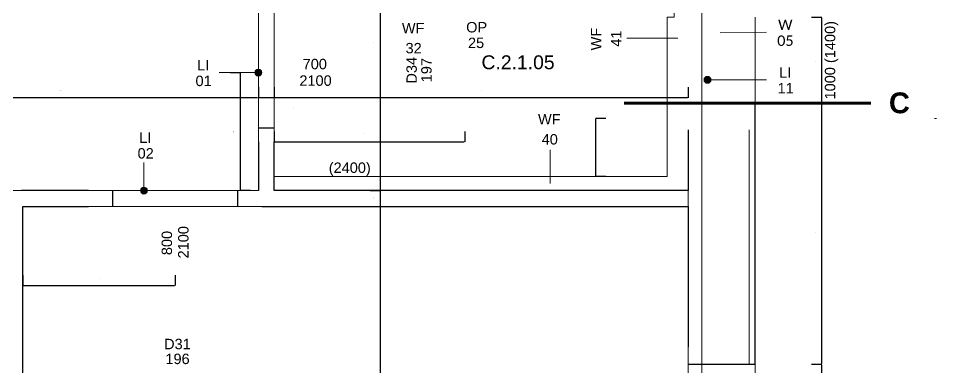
# Model space of a CAD drawing. Extents: x -47641 to 202, y -7675 to 12965.
# Drawn here: x -28266 to -21642, y -3577 to -1062 of the extents above; entities that cross this region are included whole.
import ezdxf

# ---------------------------------------------------------------- set-up
doc = ezdxf.new("R2010")
doc.units = 0
for name, color, linetype, lineweight in [('A-____-____-DIMS', 9, 'CONTINUOUS', 5), ('A-AREA-____-IDEN', 9, 'CONTINUOUS', 9), ('A-AREA-BNDY-OTLN', 9, 'CONTINUOUS', 5), ('A-DOOR-____-IDEN', 9, 'CONTINUOUS', 9), ('A-GENM-____-IDEN', 9, 'CONTINUOUS', 9), ('A-GLAZ-____-IDEN', 9, 'CONTINUOUS', 9), ('A-WALL-____-IDEN', 9, 'CONTINUOUS', 9), ('A-WALL-____-MCUT', 9, 'CONTINUOUS', 25), ('A-WALL-____-OTLN', 9, 'CONTINUOUS', 9), ('A-WALL-____-PATT', 9, 'CONTINUOUS', 25), ('G-____-____-SYMB', 9, 'CONTINUOUS', 9), ('I-WALL-____-MCUT', 9, 'CONTINUOUS', 25), ('I-WALL-____-OTLN', 9, 'CONTINUOUS', 9), ('S-GRID-____-OTLN', 9, 'CONTINUOUS', 5)]:
    doc.layers.add(name, color=color, linetype=linetype, lineweight=lineweight)
doc.styles.add('Arial_1', font='Arial_1')
doc.styles.add('Arial_2', font='Arial_2')
doc.styles.add('Arial_3', font='Arial_3')
doc.styles.add('Arial_B', font='Arial_B')
doc.styles.add('Arial_B_1', font='Arial_B_1')
doc.styles.add('Calibri_2', font='Calibri_2')
doc.dimstyles.get("Standard").update_dxf_attribs({"dimtxt": 2.5, "dimasz": 2.5, "dimexe": 1.25, "dimexo": 0.625, "dimtad": 0, "dimtoh": 1, "dimdec": 4, "dimzin": 1, "dimdsep": 46, "dimtxsty": 'Standard', "dimcen": 0.09, "dimadec": 0, "dimazin": 0, "dimtfac": 1, "dimtdec": 4, "dimtofl": 0, "dimtmove": 0, "dimatfit": 3, "dimfxl": 1, "dimtolj": 1, "dimtzin": 0, "dimarcsym": 0})

# ---------------------------------------------------------------- blocks, each defined once
blk = doc.blocks.new('*D20')
at = {"layer": 'A-____-____-DIMS', "color": 0, "linetype": 'ByBlock', "lineweight": -2}
for p, q in [((-28234.9, -2911), (-28234.9, -2986.6)), ((-27134.9, -2911), (-27134.9, -2986.6)), ((-28229.9, -2985.4), (-27139.9, -2985.4))]:
    blk.add_line(p, q, dxfattribs=at)
for points in [[(-28234.9, -2985.4), (-28232.4, -2984.9), (-28232.4, -2985.8)], [(-27134.9, -2985.4), (-27137.4, -2985.8), (-27137.4, -2984.9)]]:
    blk.add_solid(points, dxfattribs=at)
at = {"layer": 'A-____-____-DIMS', "color": 0, "linetype": 'CONTINUOUS', "lineweight": -2, "insert": (-27684.9, -2937.1), "char_height": 2.5, "width": 14.444, "attachment_point": 5}
blk.add_mtext('1100.0000', dxfattribs=at)
blk = doc.blocks.new('*D22')
at = {"layer": 'A-____-____-DIMS', "color": 0, "linetype": 'ByBlock', "lineweight": -2}
for p, q in [((-26419.9, -1875.8), (-26419.9, -1951.4)), ((-25044.9, -1875.8), (-25044.9, -1951.4)), ((-26414.9, -1950.2), (-25049.9, -1950.2))]:
    blk.add_line(p, q, dxfattribs=at)
for points in [[(-26419.9, -1950.2), (-26417.4, -1949.7), (-26417.4, -1950.6)], [(-25044.9, -1950.2), (-25047.4, -1950.6), (-25047.4, -1949.7)]]:
    blk.add_solid(points, dxfattribs=at)
at = {"layer": 'A-____-____-DIMS', "color": 0, "linetype": 'CONTINUOUS', "lineweight": -2, "insert": (-25768.7, -1892.8), "char_height": 2.5, "width": 15, "attachment_point": 5}
blk.add_mtext('1375.0000', dxfattribs=at)
blk = doc.blocks.new('*D23')
at = {"layer": 'A-____-____-DIMS', "color": 0, "linetype": 'ByBlock', "lineweight": -2}
for p, q in [((-24028, -1781.8), (-24103.6, -1781.8)), ((-24102.4, -1786.8), (-24102.4, -2196.8)), ((-24028, -2201.8), (-24103.6, -2201.8))]:
    blk.add_line(p, q, dxfattribs=at)
for points in [[(-24102.4, -1781.8), (-24102, -1784.3), (-24102.8, -1784.3)], [(-24102.4, -2201.8), (-24102.8, -2199.3), (-24102, -2199.3)]]:
    blk.add_solid(points, dxfattribs=at)
at = {"layer": 'A-____-____-DIMS', "color": 0, "linetype": 'CONTINUOUS', "lineweight": -2, "insert": (-24150.7, -1991.8), "char_height": 2.5, "width": 13.889, "attachment_point": 5, "rotation": 90}
blk.add_mtext('420.0000', dxfattribs=at)
blk = doc.blocks.new('*D56')
at = {"layer": 'A-____-____-DIMS', "color": 0, "linetype": 'ByBlock', "lineweight": -2}
for p, q in [((-25727.6, -166.8), (-25651.9, -166.8)), ((-25653.2, -2296.8), (-25653.2, -171.8)), ((-25727.6, -2301.8), (-25651.9, -2301.8))]:
    blk.add_line(p, q, dxfattribs=at)
for points in [[(-25653.2, -166.8), (-25652.8, -169.3), (-25653.6, -169.3)], [(-25653.2, -2301.8), (-25653.6, -2299.3), (-25652.8, -2299.3)]]:
    blk.add_solid(points, dxfattribs=at)
at = {"layer": 'A-____-____-DIMS', "color": 0, "linetype": 'CONTINUOUS', "lineweight": -2, "insert": (-25701.5, -1234.3), "char_height": 2.5, "width": 15, "attachment_point": 5, "rotation": 90}
blk.add_mtext('2135.0000', dxfattribs=at)
blk = doc.blocks.new('*D57')
at = {"layer": 'A-____-____-DIMS', "color": 0, "linetype": 'ByBlock', "lineweight": -2}
for p, q in [((-25727.6, -2301.8), (-25651.9, -2301.8)), ((-25653.2, -2411.8), (-25653.2, -2306.8)), ((-25727.6, -2416.8), (-25651.9, -2416.8))]:
    blk.add_line(p, q, dxfattribs=at)
for points in [[(-25653.2, -2301.8), (-25652.8, -2304.3), (-25653.6, -2304.3)], [(-25653.2, -2416.8), (-25653.6, -2414.3), (-25652.8, -2414.3)]]:
    blk.add_solid(points, dxfattribs=at)
at = {"layer": 'A-____-____-DIMS', "color": 0, "linetype": 'CONTINUOUS', "lineweight": -2, "insert": (-25701.5, -2359.3), "char_height": 2.5, "width": 12.5, "attachment_point": 5, "rotation": 90}
blk.add_mtext('115.0000', dxfattribs=at)
blk = doc.blocks.new('*D64')
at = {"layer": 'A-____-____-DIMS', "color": 0, "linetype": 'ByBlock', "lineweight": -2}
for p, q in [((-26739, -1451.8), (-26663.4, -1451.8)), ((-26664.7, -2296.8), (-26664.7, -1456.8)), ((-26590.3, -2301.8), (-26665.9, -2301.8))]:
    blk.add_line(p, q, dxfattribs=at)
for points in [[(-26664.7, -1451.8), (-26664.3, -1454.3), (-26665.1, -1454.3)], [(-26664.7, -2301.8), (-26665.1, -2299.3), (-26664.3, -2299.3)]]:
    blk.add_solid(points, dxfattribs=at)
at = {"layer": 'A-____-____-DIMS', "color": 0, "linetype": 'CONTINUOUS', "lineweight": -2, "insert": (-26713, -1876.8), "char_height": 2.5, "width": 13.611, "attachment_point": 5, "rotation": 90}
blk.add_mtext('850.0000', dxfattribs=at)
blk = doc.blocks.new('*D130')
at = {"layer": 'A-____-____-DIMS', "color": 0, "linetype": 'ByBlock', "lineweight": -2}
for p, q in [((-26534.9, -1557.6), (-26534.9, -1633.2)), ((-26419.9, -1557.6), (-26419.9, -1633.2)), ((-26529.9, -1632), (-26424.9, -1632))]:
    blk.add_line(p, q, dxfattribs=at)
for points in [[(-26534.9, -1632), (-26532.4, -1631.6), (-26532.4, -1632.4)], [(-26419.9, -1632), (-26422.4, -1632.4), (-26422.4, -1631.6)]]:
    blk.add_solid(points, dxfattribs=at)
at = {"layer": 'A-____-____-DIMS', "color": 0, "linetype": 'CONTINUOUS', "lineweight": -2, "insert": (-26285.3, -1713.8), "char_height": 2.5, "width": 12.5, "attachment_point": 5}
blk.add_mtext('115.0000', dxfattribs=at)
blk = doc.blocks.new('*D133')
at = {"layer": 'A-____-____-DIMS', "color": 0, "linetype": 'ByBlock', "lineweight": -2}
for p, q in [((-26534.9, -1557.6), (-26534.9, -1633.2)), ((-29384.9, -1706.4), (-29384.9, -1630.7)), ((-29379.9, -1632), (-26539.9, -1632))]:
    blk.add_line(p, q, dxfattribs=at)
for points in [[(-29384.9, -1632), (-29382.4, -1631.6), (-29382.4, -1632.4)], [(-26534.9, -1632), (-26537.4, -1632.4), (-26537.4, -1631.6)]]:
    blk.add_solid(points, dxfattribs=at)
at = {"layer": 'A-____-____-DIMS', "color": 0, "linetype": 'CONTINUOUS', "lineweight": -2, "insert": (-27959.9, -1583.7), "char_height": 2.5, "width": 15.556, "attachment_point": 5}
blk.add_mtext('2850.0292', dxfattribs=at)
blk = doc.blocks.new('*D148')
at = {"layer": 'A-____-____-DIMS', "color": 0, "linetype": 'ByBlock', "lineweight": -2}
for p, q in [((-25727.6, -2416.8), (-25651.9, -2416.8)), ((-25653.2, -5296.8), (-25653.2, -2421.8)), ((-25727.6, -5301.8), (-25651.9, -5301.8))]:
    blk.add_line(p, q, dxfattribs=at)
for points in [[(-25653.2, -2416.8), (-25652.8, -2419.3), (-25653.6, -2419.3)], [(-25653.2, -5301.8), (-25653.6, -5299.3), (-25652.8, -5299.3)]]:
    blk.add_solid(points, dxfattribs=at)
at = {"layer": 'A-____-____-DIMS', "color": 0, "linetype": 'CONTINUOUS', "lineweight": -2, "insert": (-25701.5, -3859.3), "char_height": 2.5, "width": 15.556, "attachment_point": 5, "rotation": 90}
blk.add_mtext('2885.0000', dxfattribs=at)
blk = doc.blocks.new('*D154')
at = {"layer": 'A-____-____-DIMS', "color": 0, "linetype": 'ByBlock', "lineweight": -2}
for p, q in [((-22544.9, -3551.8), (-22469.2, -3551.8)), ((-22470.5, -4546.8), (-22470.5, -3556.8)), ((-22544.9, -4551.8), (-22469.2, -4551.8))]:
    blk.add_line(p, q, dxfattribs=at)
for points in [[(-22470.5, -3551.8), (-22470.1, -3554.3), (-22470.9, -3554.3)], [(-22470.5, -4551.8), (-22470.9, -4549.3), (-22470.1, -4549.3)]]:
    blk.add_solid(points, dxfattribs=at)
at = {"layer": 'A-____-____-DIMS', "color": 0, "linetype": 'CONTINUOUS', "lineweight": -2, "insert": (-22518.8, -4051.8), "char_height": 2.5, "width": 15, "attachment_point": 5, "rotation": 90}
blk.add_mtext('1000.0000', dxfattribs=at)
blk = doc.blocks.new('*D158')
at = {"layer": 'A-____-____-DIMS', "color": 0, "linetype": 'ByBlock', "lineweight": -2}
for p, q in [((-22544.9, -1676.8), (-22469.2, -1676.8)), ((-22470.5, -3546.8), (-22470.5, -1681.8)), ((-22544.9, -3551.8), (-22469.2, -3551.8))]:
    blk.add_line(p, q, dxfattribs=at)
for points in [[(-22470.5, -1676.8), (-22470.1, -1679.3), (-22470.9, -1679.3)], [(-22470.5, -3551.8), (-22470.9, -3549.3), (-22470.1, -3549.3)]]:
    blk.add_solid(points, dxfattribs=at)
at = {"layer": 'A-____-____-DIMS', "color": 0, "linetype": 'CONTINUOUS', "lineweight": -2, "insert": (-22518.8, -2614.3), "char_height": 2.5, "width": 15, "attachment_point": 5, "rotation": 90}
blk.add_mtext('1875.0000', dxfattribs=at)
blk = doc.blocks.new('*D160')
at = {"layer": 'A-____-____-DIMS', "color": 0, "linetype": 'ByBlock', "lineweight": -2}
for p, q in [((-22544.9, -1051.8), (-22469.2, -1051.8)), ((-22470.5, -1671.8), (-22470.5, -1056.8)), ((-22544.9, -1676.8), (-22469.2, -1676.8))]:
    blk.add_line(p, q, dxfattribs=at)
for points in [[(-22470.5, -1051.8), (-22470.1, -1054.3), (-22470.9, -1054.3)], [(-22470.5, -1676.8), (-22470.9, -1674.3), (-22470.1, -1674.3)]]:
    blk.add_solid(points, dxfattribs=at)
at = {"layer": 'A-____-____-DIMS', "color": 0, "linetype": 'CONTINUOUS', "lineweight": -2, "insert": (-22518.8, -1364.3), "char_height": 2.5, "width": 13.611, "attachment_point": 5, "rotation": 90}
blk.add_mtext('625.0000', dxfattribs=at)
blk = doc.blocks.new('*D243')
at = {"layer": 'A-____-____-DIMS', "color": 0, "linetype": 'ByBlock', "lineweight": -2}
for p, q in [((-26419.9, -1557.6), (-26419.9, -1633.2)), ((-23434.9, -1557.6), (-23434.9, -1633.2)), ((-26414.9, -1632), (-23439.9, -1632))]:
    blk.add_line(p, q, dxfattribs=at)
for points in [[(-26419.9, -1632), (-26417.4, -1631.6), (-26417.4, -1632.4)], [(-23434.9, -1632), (-23437.4, -1632.4), (-23437.4, -1631.6)]]:
    blk.add_solid(points, dxfattribs=at)
at = {"layer": 'A-____-____-DIMS', "color": 0, "linetype": 'CONTINUOUS', "lineweight": -2, "insert": (-24927.4, -1583.7), "char_height": 2.5, "width": 15.556, "attachment_point": 5}
blk.add_mtext('2985.0000', dxfattribs=at)

msp = doc.modelspace()

# ---------------------------------------------------------------- hatches: boundary and pattern name
at = {"layer": 'A-GENM-____-IDEN'}
h = msp.add_hatch(color=256, dxfattribs=at)
edge = h.paths.add_edge_path(flags=0)
edge.add_arc((-26534.90222, -1451.79436), 25, 0, 360)
h = msp.add_hatch(color=256, dxfattribs=at)
edge = h.paths.add_edge_path(flags=0)
edge.add_arc((-23294.90222, -1504.29436), 25, 0, 360)
h = msp.add_hatch(color=256, dxfattribs=at)
edge = h.paths.add_edge_path(flags=0)
edge.add_arc((-27359.90222, -2301.79436), 25, 0, 360)
at = {"layer": 'A-WALL-____-PATT', "lineweight": 5}
h = msp.add_hatch(dxfattribs=at)
h.set_pattern_fill('FP_4', color=256, style=0)
h.set_pattern_definition([])
h.paths.add_polyline_path([(-22994.90222, -5741.79436), (-22949.90222, -5741.79436), (-22949.90222, -4551.79436), (-22994.90222, -4551.79436), (-22994.90222, -5301.79436)], flags=0)
h.paths.add_polyline_path([(-22949.90222, -3551.79436), (-22949.90222, -1676.79436), (-22994.90222, -1676.79436), (-22994.90222, -3551.79436)], flags=0)
h.paths.add_polyline_path([(-22994.90222, -1051.79436), (-22949.90222, -1051.79436), (-22949.90222, 698.20564), (-22994.90222, 698.20564), (-22994.90222, -242.61508)], flags=0)
h.paths.add_polyline_path([(-22994.90222, 1323.20564), (-22949.90222, 1323.20564), (-22949.90222, 3648.20564), (-22994.90222, 3648.20564), (-22994.90222, 2500.21294)], flags=0)
h.paths.add_polyline_path([(-22994.90222, 4648.20564), (-22949.90222, 4648.20564), (-22949.90222, 6633.20564), (-22994.90222, 6633.20564), (-22994.90222, 5243.04097)], flags=0)
h = msp.add_hatch(dxfattribs=at)
h.set_pattern_fill('FP_1', color=256, style=0)
h.set_pattern_definition([])
h.paths.add_polyline_path([(-23434.90222, -5301.79436), (-22994.90222, -5301.79436), (-22994.90222, -4551.79436), (-23434.90222, -4551.79436)], flags=0)
h.paths.add_polyline_path([(-22994.90222, -3551.79436), (-22994.90222, -1676.79436), (-23434.90222, -1676.79436), (-23434.90222, -3551.79436)], flags=0)
h.paths.add_polyline_path([(-23434.90222, -1051.79436), (-22994.90222, -1051.79436), (-22994.90222, 663.20564), (-23434.90222, 663.20564), (-23434.90222, -523.79436)], flags=0)
h = msp.add_hatch(dxfattribs=at)
h.set_pattern_fill('FP_3', color=256, style=0)
h.set_pattern_definition([])
h.paths.add_polyline_path([(-26534.90222, -2301.79436), (-26419.90222, -2301.79436), (-26419.90222, -1851.79436), (-26534.90222, -1851.79436)], flags=0)
h.paths.add_polyline_path([(-26534.90222, -1051.79436), (-26419.90222, -1051.79436), (-26419.90222, -166.79436), (-26534.90222, -166.79436), (-26534.90222, -242.61508)], flags=0)
h = msp.add_hatch(dxfattribs=at)
h.set_pattern_fill('FP_3', color=256, style=0)
h.set_pattern_definition([])
h.paths.add_polyline_path([(-23434.90222, -2416.79436), (-23434.90222, -2301.79436), (-26684.90222, -2301.79436), (-26684.90222, -2416.79436), (-23740.64939, -2416.79436)], flags=0)
h.paths.add_polyline_path([(-27584.90222, -2416.79436), (-27584.90222, -2301.79436), (-28434.90222, -2301.79436), (-28434.90222, -2416.79436), (-28234.90222, -2416.79436)], flags=0)
h.paths.add_polyline_path([(-29334.90222, -2416.79436), (-29334.90222, -2301.79436), (-29384.93142, -2301.79436), (-29384.93142, -2416.79436)], flags=0)

# ---------------------------------------------------------------- linework, layer by layer
at = {"layer": 'A-AREA-BNDY-OTLN'}
for points in [[(-31707.40222, -726.79436), (-32449.90222, -726.79436), (-32449.90222, -2284.29436), (-32449.90222, -2456.79436), (-29499.93142, -2456.79436), (-29499.93142, -2359.29436), (-29499.93142, -1806.79436), (-29384.93142, -1806.79436), (-29384.93142, -2301.79436), (-28292.40222, -2301.79436), (-26534.90222, -2301.79436), (-26534.90222, -2251.79436), (-26534.90222, -166.79436), (-26909.90222, -166.79436), (-26909.90222, 23.20564), (-26909.90222, 1648.20564), (-28609.90222, 1648.20564), (-28609.90222, 180.70564), (-28609.90222, -726.79436), (-29257.40222, -726.79436), (-29817.40222, -726.79436), (-30862.40222, -726.79436)], [(-24639.90222, -166.79436), (-26419.90222, -166.79436), (-26419.90222, -2201.79436), (-23584.90222, -2201.79436), (-23584.90222, -1051.79436), (-23534.90222, -1051.79436), (-23534.90222, -166.79436), (-23932.40222, -166.79436), (-24492.40222, -166.79436), (-24524.90222, -166.79436), (-24524.90222, -996.79436), (-24639.90222, -996.79436)], [(-28234.90222, -5301.79436), (-23434.90222, -5301.79436), (-23434.90222, -2416.79436), (-26477.40222, -2416.79436), (-28234.90222, -2416.79436)]]:
    msp.add_lwpolyline(points, close=True, dxfattribs=at)
at = {"layer": 'A-GENM-____-IDEN'}
for p, q in [((-26534.90222, -1451.79436), (-26817.15076, -1451.79436)), ((-23294.90222, -1504.29436), (-22868.83922, -1504.29436)), ((-27359.90222, -2301.79436), (-27359.90222, -2098.66852))]:
    msp.add_line(p, q, dxfattribs=at)
for centre in [(-26534.90222, -1451.79436), (-23294.90222, -1504.29436), (-27359.90222, -2301.79436)]:
    msp.add_circle(centre, 25, dxfattribs=at)
at = {"layer": 'A-GLAZ-____-IDEN'}
msp.add_line((-23202.48201, -1165.79086), (-22868.83922, -1161.41932), dxfattribs=at)
at = {"layer": 'A-WALL-____-IDEN'}
for p, q in [((-23509.90222, -1204.39245), (-23876.55692, -1204.39245)), ((-24429.52826, -2251.79436), (-24429.52826, -2009.66922))]:
    msp.add_line(p, q, dxfattribs=at)
at = {"layer": 'A-WALL-____-MCUT'}
for p, q in [((-23214.90222, -1676.79436), (-23434.90222, -1676.79436)), ((-22949.90222, -1676.79436), (-23144.90222, -1676.79436)), ((-22949.90222, -3551.79436), (-22949.90222, -1676.79436)), ((-23434.90222, -1864.34397), (-23434.90222, -2301.79436)), ((-23434.90222, -2416.79436), (-23434.90222, -3426.74475)), ((-23434.90222, -3551.79436), (-22949.90222, -3551.79436))]:
    msp.add_line(p, q, dxfattribs=at)
at = {"layer": 'A-WALL-____-MCUT', "lineweight": 9}
for p, q in [((-22994.90222, -1864.34397), (-22994.90222, -3551.79436)), ((-23434.90222, -2416.79436), (-23434.90222, -2301.79436))]:
    msp.add_line(p, q, dxfattribs=at)
at = {"layer": 'A-WALL-____-OTLN'}
for p, q in [((-22949.90222, -1051.79436), (-22949.90222, -1676.79436)), ((-22949.90222, -3551.79436), (-22949.90222, -4551.79436))]:
    msp.add_line(p, q, dxfattribs=at)
at = {"layer": 'G-____-____-SYMB', "linetype": 'CONTINUOUS', "lineweight": 100}
msp.add_line((-23895.91982, -1671.77796), (-22115.60815, -1671.77796), dxfattribs=at)
at = {"layer": 'I-WALL-____-MCUT'}
for p, q in [((-26419.90222, -1851.79436), (-26534.90222, -1851.79436)), ((-26534.90222, -1951.84397), (-26534.90222, -2301.79436)), ((-26419.90222, -2301.79436), (-26419.90222, -1951.84397)), ((-27759.95183, -2301.79436), (-28242.38181, -2301.79436)), ((-27584.90222, -2416.79436), (-27584.90222, -2301.79436)), ((-26684.90222, -2301.79436), (-26684.90222, -2416.79436)), ((-23434.90222, -2301.79436), (-26419.90222, -2301.79436)), ((-28234.90222, -3874.16633), (-28234.90222, -2416.79436)), ((-28234.90222, -2416.79436), (-27759.95183, -2416.79436)), ((-26509.85262, -2416.79436), (-23434.90222, -2416.79436))]:
    msp.add_line(p, q, dxfattribs=at)
at = {"layer": 'I-WALL-____-OTLN'}
for p, q in [((-23584.90222, -2201.79436), (-23584.90222, -1051.79436)), ((-26419.90222, -2201.79436), (-23584.90222, -2201.79436))]:
    msp.add_line(p, q, dxfattribs=at)
at = {"layer": 'S-GRID-____-OTLN', "linetype": 'CONTINUOUS', "lineweight": 9}
msp.add_line((-23334.90222, -6198.93533), (-23334.90222, 11487.43445), dxfattribs=at)

# ---------------------------------------------------------------- texts
at = {"layer": 'A-AREA-____-IDEN', "lineweight": 5, "insert": (-24925.47328, -1327.92689), "char_height": 100, "width": 433.3333333, "attachment_point": 1, "style": 'Arial_B'}
msp.add_mtext('C.2.1.05', dxfattribs=at)
at = {"layer": 'A-DOOR-____-IDEN', "lineweight": 5, "char_height": 75, "attachment_point": 1, "style": 'Arial_2'}
for s, insert, width in [('700', (-26215.02833, -1353.22195), 150), ('2100', (-26238.84083, -1472.28445), 191.6666667), ('D31', (-27214.66815, -3369.91148), 141.6666667), ('196', (-27205.13847, -3476.95994), 133.3333333)]:
    msp.add_mtext(s, dxfattribs=dict(at, insert=insert, width=width))
at = {"layer": 'A-DOOR-____-IDEN', "lineweight": 5, "char_height": 75, "attachment_point": 1, "rotation": 90, "style": 'Arial_2'}
for s, insert, width in [('D34', (-25466.78511, -1531.56029), 166.6666667), ('197', (-25359.73665, -1522.03061), 133.3333333), ('2100', (-27113.44439, -2791.05576), 191.6666667), ('800', (-27232.50689, -2767.24326), 150)]:
    msp.add_mtext(s, dxfattribs=dict(at, insert=insert, width=width))
at = {"layer": 'A-GENM-____-IDEN', "lineweight": 5, "char_height": 75, "attachment_point": 1}
for s, insert, width, style in [('OP', (-25035.63012, -1087.85243), 108.3333333, 'Arial_2'), ('25', (-25022.43012, -1200.574), 91.6666667, 'Arial_2'), ('LI', (-26975.96252, -1361.69157), 58.3333333, 'Arial_2'), ('LI', (-22777.65098, -1414.19157), 58.3333333, 'Arial_2'), ('01', (-26987.96252, -1474.41314), 75, 'Arial_2'), ('11', (-22789.65098, -1526.91314), 58.3333333, 'Arial_2'), ('LI', (-27393.71398, -1883.56572), 58.3333333, 'Arial_2'), ('02', (-27405.71398, -1996.28729), 91.6666667, 'Arial_2'), ('(2400)', (-26026.75534, -2099.82998), 283.3333083, 'Arial_1')]:
    msp.add_mtext(s, dxfattribs=dict(at, insert=insert, width=width, style=style))
at = {"layer": 'A-GLAZ-____-IDEN', "lineweight": 5, "char_height": 75, "attachment_point": 1, "style": 'Calibri_2'}
for s, insert, width in [('W', (-22785.65098, -1070.53318), 66.6666667), ('05', (-22792.25098, -1184.81588), 91.6666667)]:
    msp.add_mtext(s, dxfattribs=dict(at, insert=insert, width=width))
at = {"layer": 'A-GLAZ-____-IDEN', "lineweight": 5, "insert": (-22448.2696, -1645.85758), "char_height": 75, "width": 539.5833167, "attachment_point": 1, "rotation": 90, "style": 'Arial_1'}
msp.add_mtext('1000 (1400)', dxfattribs=at)
at = {"layer": 'A-WALL-____-IDEN', "lineweight": 5, "char_height": 75, "attachment_point": 1, "style": 'Arial_1'}
for s, insert, width in [('WF', (-25499.24407, -1094.01643), 139.5833333), ('32', (-25472.74407, -1238.53007), 91.6666667), ('WF', (-24517.50048, -1750.73042), 139.5833333), ('40', (-24491.00048, -1895.24406), 100)]:
    msp.add_mtext(s, dxfattribs=dict(at, insert=insert, width=width))
at = {"layer": 'A-WALL-____-IDEN', "lineweight": 5, "char_height": 75, "attachment_point": 1, "rotation": 90, "style": 'Arial_1'}
for s, insert, width in [('WF', (-24135.49572, -1292.36467), 139.5833333), ('41', (-23990.98208, -1265.86467), 83.3333333)]:
    msp.add_mtext(s, dxfattribs=dict(at, insert=insert, width=width))
at = {"layer": 'G-____-____-SYMB', "linetype": 'CONTINUOUS', "lineweight": 5, "attachment_point": 1}
for s, insert, char_height, width, style in [('\\fArial|b1|i0|c0|p34|;C', (-21986.28507, -1595.15616), 150, 1808.3333333, 'Arial_B_1'), ('-', (-21662.13453, -1752.15481), 50, 22.2222222, 'Arial_3')]:
    msp.add_mtext(s, dxfattribs=dict(at, insert=insert, char_height=char_height, width=width, style=style))

# ---------------------------------------------------------------- dimensions: what is measured, and where the dimension line sits
at = {"layer": 'A-____-____-DIMS', "lineweight": 9}
for base, p1, p2, picture, middle in [((-25653.18404, -166.79436), (-25728.18404, -2301.79436), (-25728.18404, -166.79436), '*D56', (-25701.5026, -1234.29436)), ((-22470.49178, -1051.79436), (-22545.49178, -1676.79436), (-22545.49178, -1051.79436), '*D160', (-22518.78475, -1364.29436)), ((-26664.6719, -1451.79436), (-26589.6719, -2301.79436), (-26739.6719, -1451.79436), '*D64', (-26712.96487, -1876.79436)), ((-22470.49178, -1676.79436), (-22545.49178, -3551.79436), (-22545.49178, -1676.79436), '*D158', (-22518.78475, -2614.29436)), ((-24102.39382, -2201.79436), (-24027.39382, -1781.79436), (-24027.39382, -2201.79436), '*D23', (-24150.6868, -1991.79436)), ((-25653.18404, -2301.79436), (-25728.18404, -2416.79436), (-25728.18404, -2301.79436), '*D57', (-25701.47702, -2359.29436)), ((-25653.18404, -2416.79436), (-25728.18404, -5301.79436), (-25728.18404, -2416.79436), '*D148', (-25701.47702, -3859.29436)), ((-22470.49178, -3551.79436), (-22545.49178, -4551.79436), (-22545.49178, -3551.79436), '*D154', (-22518.78475, -4051.79436))]:
    dim = msp.add_linear_dim(base=base, p1=p1, p2=p2, angle=90, dimstyle='Standard', dxfattribs=at)
    dim.commit()
    dim.dimension.update_dxf_attribs({"geometry": picture, "text_midpoint": middle})
for base, p1, p2, picture, middle in [((-26534.90222, -1631.99122), (-29384.93142, -1706.99122), (-26534.90222, -1556.99122), '*D133', (-27959.91682, -1583.69825)), ((-26419.90222, -1631.99122), (-26534.90222, -1556.99122), (-26419.90222, -1556.99122), '*D130', (-26285.28463, -1713.77415)), ((-23434.90222, -1631.99122), (-26419.90222, -1556.99122), (-23434.90222, -1556.99122), '*D243', (-24927.40222, -1583.69825)), ((-25044.90222, -1950.15819), (-26419.90222, -1875.15819), (-25044.90222, -1875.15819), '*D22', (-25768.72277, -1892.79096)), ((-27134.90222, -2985.36541), (-28234.90222, -2910.36541), (-27134.90222, -2910.36541), '*D20', (-27684.90222, -2937.07244))]:
    dim = msp.add_linear_dim(base=base, p1=p1, p2=p2, dimstyle='Standard', dxfattribs=at)
    dim.commit()
    dim.dimension.update_dxf_attribs({"geometry": picture, "text_midpoint": middle})

doc.saveas('drawing.dxf')
